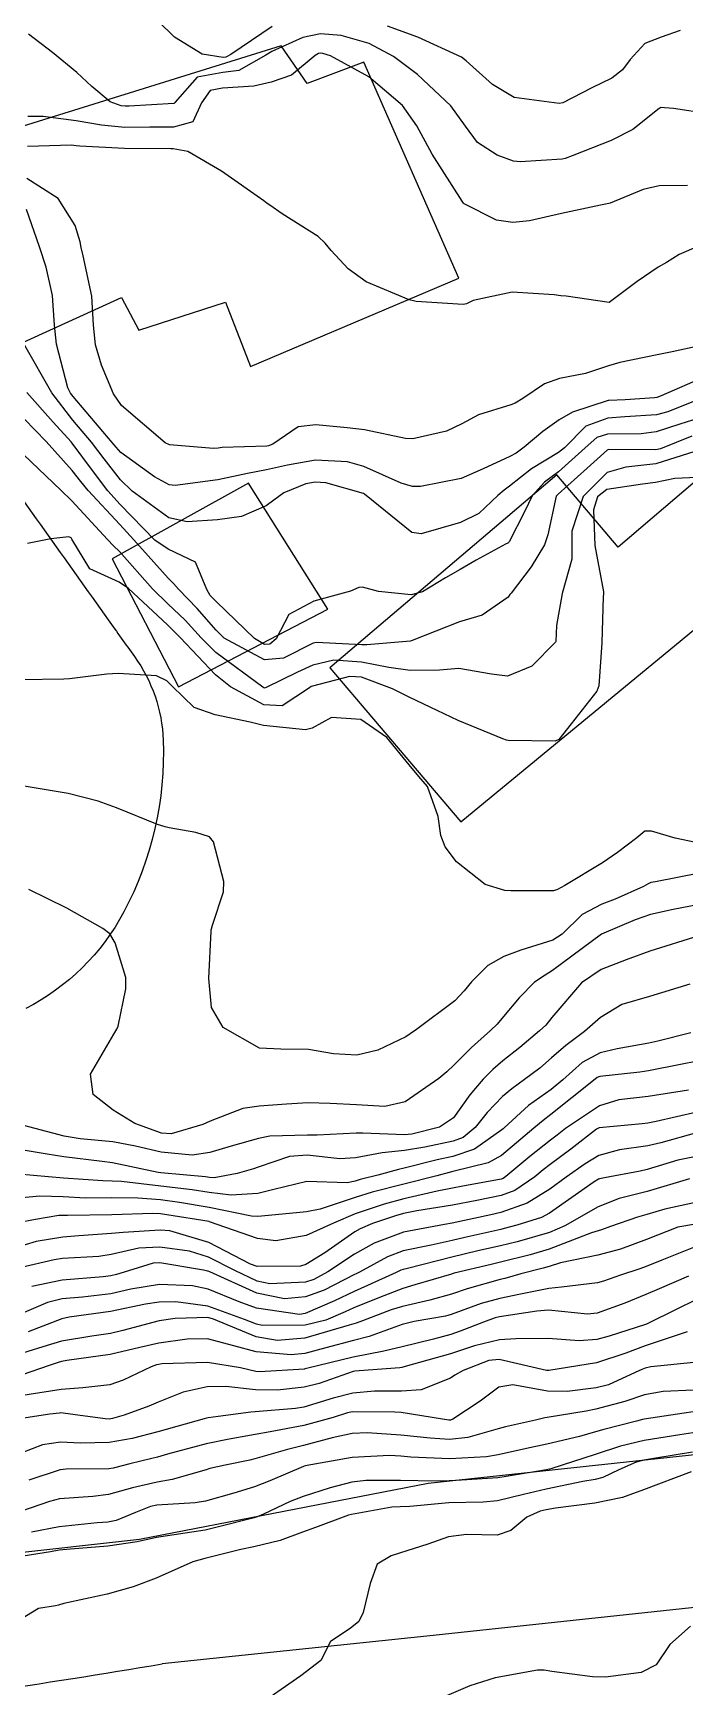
# Model space of a CAD drawing. Header units: metres. Extents: x 307586 to 320046, y 7427249 to 7434250.
# Drawn here: x 318546.2 to 318573, y 7430230.3 to 7430298.3 of the extents above; entities that cross this region are included whole.
import ezdxf

# ---------------------------------------------------------------- set-up
doc = ezdxf.new("R2010")
doc.units = ezdxf.units.M
doc.header["$MEASUREMENT"] = 0
for name, color, linetype in [('Curvas de Nivel 1m', 11, 'Continuous'), ('Curvas de Nivel 5m', 15, 'Continuous'), ('Edificações', 30, 'Continuous'), ('Vias Primárias', 230, 'Continuous')]:
    doc.layers.add(name, color=color, linetype=linetype)

msp = doc.modelspace()

# ---------------------------------------------------------------- linework, layer by layer
at = {"layer": 'Curvas de Nivel 1m', "flags": 128}
for points, elevation in [([(318556.065, 7430298.554), (318554.366, 7430297.405), (318554.164, 7430297.296), (318554.051, 7430297.28), (318553.195, 7430297.419), (318552.06, 7430298.114), (318550.701, 7430299.444)], 809), ([(318572.848, 7430298.399), (318572.062, 7430298.123), (318571.396, 7430297.86), (318570.794, 7430297.203), (318570.478, 7430296.774), (318570.041, 7430296.436), (318569.216, 7430296.041), (318568.026, 7430295.426), (318567.879, 7430295.388), (318566.029, 7430295.634), (318565.137, 7430296.172), (318564.051, 7430297.152), (318563.851, 7430297.292), (318562.061, 7430298.118), (318560.817, 7430298.57)], 809), ([(318574.021, 7430294.963), (318572.581, 7430295.184), (318572.023, 7430295.221), (318572.007, 7430295.206), (318571.991, 7430295.19), (318570.897, 7430294.318), (318570.01, 7430293.872), (318568.406, 7430293.234), (318568.117, 7430293.123), (318568.001, 7430293.099), (318566.268, 7430292.988), (318565.999, 7430293.014), (318565.324, 7430293.27), (318564.516, 7430293.79), (318564.015, 7430294.456), (318563.412, 7430295.296), (318562.042, 7430296.583), (318561.061, 7430297.32), (318560.058, 7430297.854), (318558.909, 7430298.195), (318558.062, 7430298.251), (318557.325, 7430298.103), (318556.054, 7430297.534), (318555.814, 7430297.384), (318554.7, 7430296.743), (318554.042, 7430296.662), (318552.98, 7430296.479), (318552.072, 7430295.43), (318552.053, 7430295.399), (318552.023, 7430295.39), (318550.192, 7430295.278), (318550.021, 7430295.277), (318549.863, 7430295.294), (318549.402, 7430295.459), (318548.654, 7430296.096), (318548.035, 7430296.671), (318547.042, 7430297.49), (318546.054, 7430298.237)], 808), ([(318573.149, 7430292.015), (318571.985, 7430292.009), (318571.329, 7430291.85), (318569.974, 7430291.292), (318569.912, 7430291.273), (318569.569, 7430291.216), (318567.969, 7430290.865), (318566.651, 7430290.568), (318565.965, 7430290.5), (318565.294, 7430290.598), (318563.973, 7430291.259), (318563.945, 7430291.29), (318563.889, 7430291.376), (318562.651, 7430293.304), (318562.015, 7430294.478), (318561.429, 7430295.316), (318560.04, 7430296.484), (318558.47, 7430297.354), (318558.15, 7430297.454), (318558.054, 7430297.462), (318557.97, 7430297.445), (318557.836, 7430297.362), (318556.859, 7430296.553), (318556.036, 7430296.264), (318555.318, 7430296.106), (318554.032, 7430296.026), (318553.517, 7430295.929), (318553.17, 7430295.419), (318552.806, 7430294.631), (318552.013, 7430294.417), (318551.039, 7430294.413), (318550.013, 7430294.409), (318549.046, 7430294.497), (318548.015, 7430294.675), (318546.65, 7430294.86), (318546.017, 7430294.861)], 807), ([(318573.607, 7430289.523), (318572.814, 7430289.181), (318572.29, 7430288.846), (318571.948, 7430288.661), (318571.074, 7430288.067), (318569.933, 7430287.21), (318568.161, 7430287.462), (318567.935, 7430287.483), (318567.661, 7430287.518), (318565.937, 7430287.63), (318564.343, 7430287.284), (318564.065, 7430287.154), (318563.93, 7430287.124), (318561.99, 7430287.252), (318561.932, 7430287.259), (318561.704, 7430287.312), (318559.94, 7430288.06), (318559.201, 7430288.596), (318558.503, 7430289.352), (318558.251, 7430289.651), (318557.958, 7430289.917), (318556.483, 7430290.859), (318555.971, 7430291.207), (318555.871, 7430291.281), (318555.732, 7430291.384), (318553.991, 7430292.604), (318552.604, 7430293.424), (318552.004, 7430293.527), (318551.907, 7430293.528), (318550.004, 7430293.544), (318548.161, 7430293.634), (318548.005, 7430293.652), (318547.814, 7430293.673), (318546.004, 7430293.63)], 806), ([(318573.893, 7430284.169), (318572.061, 7430283.365), (318571.884, 7430283.294), (318571.791, 7430283.283), (318570.589, 7430283.203), (318569.914, 7430283.178), (318569.882, 7430283.175), (318568.417, 7430282.69), (318567.87, 7430282.384), (318567.207, 7430281.903), (318566.432, 7430281.254), (318566.1, 7430281.008), (318565.849, 7430280.874), (318564.745, 7430280.37), (318563.84, 7430279.974), (318562.172, 7430279.64), (318561.836, 7430279.642), (318561.376, 7430279.777), (318559.844, 7430280.459), (318559.162, 7430280.656), (318557.846, 7430280.718), (318556.696, 7430280.52), (318555.842, 7430280.324), (318555.056, 7430280.173), (318553.838, 7430279.915), (318552.088, 7430279.679), (318551.836, 7430279.713), (318551.238, 7430280.037), (318549.849, 7430281.031), (318549.65, 7430281.252), (318549.489, 7430281.455), (318547.881, 7430283.339), (318547.777, 7430283.481), (318547.664, 7430283.703), (318547.205, 7430285.487), (318547.125, 7430286.273), (318547.043, 7430287.489), (318546.773, 7430288.659), (318546.504, 7430289.494), (318545.968, 7430291.03)], 804), ([(318573.468, 7430283.166), (318572.344, 7430282.715), (318571.874, 7430282.592), (318570.573, 7430282.503), (318569.872, 7430282.455), (318568.968, 7430282.121), (318568.086, 7430281.236), (318567.851, 7430281.037), (318566.733, 7430280.362), (318565.837, 7430279.654), (318565.612, 7430279.485), (318565.345, 7430279.265), (318564.564, 7430278.534), (318563.822, 7430278.153), (318562.198, 7430277.686), (318561.817, 7430277.752), (318559.868, 7430279.33), (318559.833, 7430279.349), (318558.271, 7430279.788), (318557.838, 7430279.824), (318557.449, 7430279.752), (318556.55, 7430279.373), (318556.135, 7430279.072), (318555.828, 7430278.838), (318554.81, 7430278.403), (318553.822, 7430278.269), (318552.58, 7430278.184), (318551.817, 7430278.355), (318550.311, 7430279.445), (318549.838, 7430279.919), (318549.16, 7430280.775), (318548.634, 7430281.468), (318547.866, 7430282.371), (318547.008, 7430283.489), (318545.902, 7430285.443)], 803), ([(318573.874, 7430282.532), (318572.837, 7430282.207), (318571.863, 7430281.889), (318571.246, 7430281.812), (318569.862, 7430281.791), (318569.428, 7430281.648), (318568.946, 7430281.224), (318567.843, 7430280.244), (318567.267, 7430279.817), (318566.765, 7430279.251), (318566.46, 7430278.621), (318565.814, 7430277.37), (318565.76, 7430277.314), (318565.663, 7430277.261), (318564.462, 7430276.614), (318563.797, 7430276.232), (318563.2, 7430275.88), (318562.252, 7430275.303), (318561.782, 7430275.184), (318560.45, 7430275.323), (318559.785, 7430275.5), (318559.63, 7430275.487), (318559.291, 7430275.337), (318557.779, 7430274.921), (318556.762, 7430274.381), (318556.229, 7430273.375), (318555.981, 7430273.156), (318555.759, 7430273.136), (318555.339, 7430273.384), (318553.778, 7430274.894), (318553.526, 7430275.15), (318553.38, 7430275.406), (318552.913, 7430276.527), (318551.799, 7430277.056), (318551.25, 7430277.436), (318549.825, 7430278.896), (318549.317, 7430279.458), (318548.678, 7430280.304), (318547.852, 7430281.42), (318547.804, 7430281.48), (318547.064, 7430282.289), (318545.981, 7430283.499)], 802), ([(318573.326, 7430281.703), (318572.04, 7430281.187), (318571.853, 7430281.151), (318569.902, 7430281.16), (318569.852, 7430281.137), (318569.023, 7430280.4), (318567.834, 7430279.325), (318567.785, 7430279.289), (318567.754, 7430279.241), (318567.407, 7430277.654), (318567.264, 7430277.245), (318566.72, 7430276.33), (318565.896, 7430275.259), (318565.848, 7430275.194), (318565.781, 7430275.089), (318564.7, 7430274.344), (318563.771, 7430274.068), (318561.833, 7430273.309), (318561.784, 7430273.288), (318561.762, 7430273.282), (318559.961, 7430273.127), (318559.76, 7430273.129), (318557.893, 7430273.226), (318557.76, 7430273.196), (318556.54, 7430272.583), (318555.75, 7430272.516), (318554.1, 7430273.397), (318553.766, 7430273.724), (318552.983, 7430274.62), (318552.224, 7430275.423), (318552.009, 7430275.649), (318551.787, 7430275.875), (318550.385, 7430277.444), (318549.812, 7430278.073), (318548.499, 7430279.47), (318548.201, 7430279.839), (318547.841, 7430280.292), (318546.772, 7430281.491), (318545.867, 7430282.423)], 801), ([(318573.841, 7430280.018), (318572.625, 7430279.962), (318571.839, 7430279.8), (318571.304, 7430279.73), (318569.836, 7430279.518), (318569.453, 7430279.216), (318569.282, 7430278.673), (318569.343, 7430277.217), (318569.694, 7430275.301), (318569.698, 7430275.211), (318569.688, 7430275.117), (318569.624, 7430273.212), (318569.507, 7430271.443), (318569.419, 7430271.215), (318568.367, 7430269.878), (318567.854, 7430269.238), (318567.712, 7430269.169), (318565.774, 7430269.198), (318565.712, 7430269.21), (318565.562, 7430269.262), (318563.72, 7430270.01), (318562.86, 7430270.428), (318561.729, 7430270.965), (318561.023, 7430271.317), (318559.74, 7430271.799), (318559.25, 7430271.828), (318557.734, 7430271.433), (318557.681, 7430271.413), (318557.602, 7430271.361), (318556.485, 7430270.612), (318555.726, 7430270.663), (318554.359, 7430271.394), (318553.74, 7430271.896), (318552.284, 7430273.422), (318552.033, 7430273.693), (318551.768, 7430273.947), (318550.166, 7430275.446), (318549.785, 7430275.704), (318548.578, 7430276.255), (318547.833, 7430277.48), (318547.804, 7430277.522), (318547.709, 7430277.576), (318546.963, 7430277.488), (318546.003, 7430277.295)], 799), ([(318573.497, 7430264.998), (318572.647, 7430265.175), (318571.667, 7430265.458), (318571.393, 7430265.467), (318571.063, 7430265.196), (318570.278, 7430264.582), (318569.652, 7430264.158), (318568.106, 7430263.233), (318567.811, 7430263.067), (318567.639, 7430263.004), (318565.892, 7430263.005), (318565.639, 7430263.026), (318564.833, 7430263.268), (318563.652, 7430264.206), (318563.187, 7430264.815), (318563.003, 7430265.29), (318562.897, 7430266.07), (318562.454, 7430267.299), (318562.099, 7430267.706), (318561.702, 7430268.195), (318560.787, 7430269.319), (318559.72, 7430270.053), (318558.506, 7430270.134), (318557.716, 7430269.705), (318557.442, 7430269.636), (318555.717, 7430269.806), (318555.163, 7430269.941), (318553.721, 7430270.243), (318552.863, 7430270.551), (318551.957, 7430271.427), (318551.736, 7430271.653), (318551.316, 7430271.857), (318549.74, 7430271.948), (318549.272, 7430271.925), (318547.737, 7430271.731), (318547.506, 7430271.713), (318545.736, 7430271.691)], 798), ([(318573.649, 7430263.737), (318571.832, 7430263.374), (318571.645, 7430263.349), (318571.533, 7430263.302), (318571.337, 7430263.193), (318570.174, 7430262.665), (318569.632, 7430262.46), (318568.816, 7430262.031), (318568.002, 7430261.234), (318567.61, 7430260.977), (318566.291, 7430260.569), (318565.603, 7430260.305), (318564.934, 7430259.932), (318564.262, 7430259.273), (318563.968, 7430258.897), (318563.585, 7430258.49), (318562.003, 7430257.304), (318561.752, 7430257.126), (318561.568, 7430257.007), (318560.42, 7430256.461), (318559.557, 7430256.252), (318558.599, 7430256.303), (318557.56, 7430256.49), (318556.421, 7430256.504), (318555.555, 7430256.544), (318554.055, 7430257.395), (318553.575, 7430258.217), (318553.462, 7430259.402), (318553.564, 7430261.352), (318553.566, 7430261.401), (318553.572, 7430261.442), (318553.616, 7430261.602), (318554.066, 7430262.966), (318554.083, 7430263.396), (318553.659, 7430265.022), (318553.49, 7430265.231), (318552.926, 7430265.411), (318551.841, 7430265.604), (318551.665, 7430265.641), (318551.357, 7430265.742), (318549.673, 7430266.424), (318548.909, 7430266.696), (318547.678, 7430267.019), (318545.865, 7430267.314)], 797), ([(318573.632, 7430262.448), (318572.564, 7430262.241), (318571.626, 7430262.032), (318571, 7430261.819), (318569.613, 7430261.223), (318567.598, 7430259.731), (318567.295, 7430259.544), (318566.86, 7430259.247), (318566.23, 7430258.61), (318565.579, 7430257.841), (318565.317, 7430257.521), (318565.048, 7430257.265), (318564.269, 7430256.566), (318563.551, 7430255.85), (318563.26, 7430255.571), (318562.92, 7430255.289), (318561.533, 7430254.332), (318560.703, 7430254.146), (318559.532, 7430254.208), (318558.45, 7430254.264), (318557.532, 7430254.287), (318556.663, 7430254.238), (318555.531, 7430254.159), (318554.86, 7430254.056), (318553.524, 7430253.536), (318553.219, 7430253.405), (318551.921, 7430253.02), (318551.517, 7430253.04), (318550.42, 7430253.441), (318549.528, 7430253.984), (318548.705, 7430254.633), (318548.605, 7430255.464), (318549.559, 7430257.108), (318549.687, 7430257.323), (318549.731, 7430257.448), (318550.054, 7430258.977), (318550.047, 7430259.445), (318549.607, 7430260.872), (318549.396, 7430261.238), (318549.106, 7430261.458), (318547.625, 7430262.303), (318546.068, 7430263.064)], 796), ([(318573.25, 7430259.165), (318571.588, 7430258.663), (318570.456, 7430258.33), (318569.579, 7430257.799), (318568.911, 7430257.22), (318568.153, 7430256.643), (318567.556, 7430256.145), (318567.076, 7430255.718), (318566.454, 7430255.251), (318565.925, 7430254.87), (318565.536, 7430254.547), (318564.908, 7430253.888), (318564.423, 7430253.271), (318563.931, 7430252.861), (318563.514, 7430252.718), (318562.342, 7430252.466), (318561.508, 7430252.332), (318560.591, 7430252.235), (318559.503, 7430252.032), (318558.852, 7430251.991), (318557.504, 7430252.131), (318556.784, 7430252.087), (318555.497, 7430251.644), (318555.301, 7430251.576), (318554.627, 7430251.389), (318553.687, 7430251.202), (318553.491, 7430251.213), (318553.329, 7430251.24), (318551.493, 7430251.416), (318551.383, 7430251.431), (318549.498, 7430251.818), (318549.078, 7430251.878), (318547.502, 7430252.063), (318546.811, 7430252.179), (318545.506, 7430252.393)], 794), ([(318573.288, 7430257.164), (318571.929, 7430256.823), (318571.566, 7430256.741), (318570.258, 7430256.507), (318569.56, 7430256.346), (318568.821, 7430255.954), (318568.022, 7430255.233), (318567.539, 7430254.842), (318566.608, 7430254.174), (318565.612, 7430253.259), (318565.567, 7430253.215), (318565.522, 7430253.179), (318564.397, 7430252.383), (318563.505, 7430252.087), (318562.851, 7430251.942), (318561.497, 7430251.601), (318561.262, 7430251.547), (318560.417, 7430251.321), (318559.685, 7430251.134), (318559.49, 7430251.073), (318559.16, 7430251.006), (318557.49, 7430251.058), (318556.132, 7430250.728), (318555.485, 7430250.565), (318554.385, 7430250.49), (318553.485, 7430250.6), (318552.787, 7430250.712), (318551.487, 7430250.869), (318549.88, 7430251.055), (318549.489, 7430251.071), (318549.11, 7430251.076), (318547.49, 7430251.196), (318545.635, 7430251.355)], 793), ([(318573.555, 7430255.998), (318572.863, 7430255.861), (318571.549, 7430255.607), (318571.187, 7430255.555), (318569.545, 7430255.379), (318569.429, 7430255.328), (318569.285, 7430255.214), (318567.529, 7430253.809), (318567.21, 7430253.559), (318566.836, 7430253.247), (318566.119, 7430252.649), (318565.506, 7430252.126), (318564.949, 7430251.818), (318563.496, 7430251.459), (318563.35, 7430251.428), (318562.847, 7430251.29), (318561.489, 7430250.945), (318560.186, 7430250.622), (318559.484, 7430250.4), (318558.051, 7430249.923), (318557.477, 7430249.81), (318557.077, 7430249.764), (318555.475, 7430249.609), (318555.225, 7430249.633), (318553.479, 7430249.984), (318552.257, 7430250.194), (318551.482, 7430250.295), (318550.548, 7430250.373), (318549.482, 7430250.379), (318548.39, 7430250.374), (318547.482, 7430250.425), (318546.52, 7430250.452), (318545.482, 7430250.359)], 792), ([(318573.186, 7430254.812), (318571.536, 7430254.544), (318570.32, 7430254.417), (318569.533, 7430254.17), (318568.136, 7430253.231), (318567.793, 7430252.962), (318567.516, 7430252.75), (318566.67, 7430252.084), (318565.685, 7430251.258), (318565.57, 7430251.181), (318565.492, 7430251.151), (318563.907, 7430250.858), (318563.488, 7430250.781), (318562.859, 7430250.662), (318561.483, 7430250.341), (318560.672, 7430250.127), (318559.477, 7430249.73), (318558.597, 7430249.343), (318557.468, 7430248.84), (318556.227, 7430248.611), (318555.466, 7430248.705), (318553.498, 7430249.4), (318553.473, 7430249.405), (318551.736, 7430249.687), (318551.476, 7430249.722), (318551.169, 7430249.74), (318549.475, 7430249.687), (318547.649, 7430249.652), (318547.475, 7430249.657), (318547.301, 7430249.656), (318546.339, 7430249.491), (318545.617, 7430249.352)], 791), ([(318573.521, 7430253.062), (318572.053, 7430252.643), (318571.513, 7430252.518), (318570.349, 7430252.363), (318569.507, 7430252.127), (318568.936, 7430251.784), (318568.166, 7430251.23), (318567.488, 7430250.739), (318566.563, 7430250.168), (318565.478, 7430249.782), (318565.056, 7430249.685), (318563.474, 7430249.341), (318563.163, 7430249.285), (318561.469, 7430248.965), (318560.264, 7430248.523), (318559.46, 7430248.069), (318558.36, 7430247.346), (318557.783, 7430247.02), (318557.446, 7430246.916), (318555.968, 7430246.852), (318555.447, 7430246.954), (318554.532, 7430247.389), (318553.451, 7430247.946), (318552.674, 7430248.192), (318551.457, 7430248.356), (318550.588, 7430248.306), (318549.452, 7430248.047), (318548.937, 7430247.972), (318547.449, 7430247.883), (318547.102, 7430247.829), (318545.695, 7430247.497)], 789), ([(318573.507, 7430252.084), (318572.747, 7430251.929), (318571.498, 7430251.551), (318571.21, 7430251.48), (318569.736, 7430251.208), (318569.533, 7430251.169), (318569.492, 7430251.151), (318569.318, 7430251.039), (318567.478, 7430249.75), (318567.144, 7430249.576), (318566.129, 7430249.253), (318565.613, 7430249.117), (318565.471, 7430249.087), (318563.989, 7430248.754), (318563.466, 7430248.63), (318562.613, 7430248.441), (318561.462, 7430248.197), (318560.818, 7430247.957), (318559.655, 7430247.328), (318559.518, 7430247.263), (318559.451, 7430247.229), (318558.203, 7430246.587), (318557.437, 7430246.306), (318556.575, 7430246.23), (318555.439, 7430246.465), (318553.504, 7430247.338), (318553.443, 7430247.365), (318553.413, 7430247.37), (318553.242, 7430247.403), (318551.447, 7430247.708), (318551.18, 7430247.7), (318550.338, 7430247.441), (318549.666, 7430247.223), (318549.44, 7430247.172), (318549.121, 7430247.136), (318547.438, 7430246.996), (318546.19, 7430246.738)], 788), ([(318573.226, 7430251.164), (318571.487, 7430250.644), (318570.336, 7430250.35), (318569.481, 7430250.011), (318568.105, 7430249.231), (318567.47, 7430248.957), (318566.142, 7430248.578), (318565.464, 7430248.411), (318564.533, 7430248.198), (318563.459, 7430247.937), (318561.63, 7430247.483), (318561.454, 7430247.441), (318561.36, 7430247.404), (318561.173, 7430247.313), (318559.994, 7430246.775), (318559.441, 7430246.528), (318558.631, 7430246.146), (318557.427, 7430245.623), (318557.2, 7430245.588), (318555.43, 7430245.846), (318554.711, 7430246.106), (318553.435, 7430246.622), (318552.789, 7430246.762), (318551.437, 7430246.822), (318550.255, 7430246.621), (318549.433, 7430246.441), (318548.265, 7430246.301), (318547.43, 7430246.223), (318546.837, 7430246.077), (318545.493, 7430245.499)], 787), ([(318573.483, 7430250.193), (318572.221, 7430249.92), (318571.478, 7430249.694), (318571.09, 7430249.581), (318569.981, 7430249.205), (318569.613, 7430249.067), (318569.471, 7430249.03), (318569.198, 7430248.942), (318567.463, 7430248.277), (318566.677, 7430248.032), (318565.458, 7430247.737), (318565.076, 7430247.645), (318563.556, 7430247.279), (318563.476, 7430247.256), (318563.452, 7430247.25), (318561.943, 7430246.805), (318561.443, 7430246.649), (318560.478, 7430246.279), (318559.431, 7430245.859), (318559.066, 7430245.698), (318558.281, 7430245.347), (318557.421, 7430245.142), (318555.664, 7430245.134), (318555.421, 7430245.18), (318554.93, 7430245.385), (318553.428, 7430245.93), (318552.111, 7430246.101), (318551.43, 7430246.096), (318550.856, 7430246.009), (318549.425, 7430245.702), (318547.723, 7430245.476), (318547.422, 7430245.41), (318546.037, 7430244.874)], 786), ([(318573.465, 7430248.365), (318572.1, 7430247.821), (318571.457, 7430247.561), (318571.186, 7430247.462), (318570.393, 7430247.201), (318569.699, 7430246.957), (318569.448, 7430246.885), (318567.973, 7430246.704), (318567.444, 7430246.648), (318566.276, 7430246.416), (318565.438, 7430246.237), (318564.67, 7430246.032), (318563.427, 7430245.579), (318563.194, 7430245.516), (318561.906, 7430245.303), (318561.422, 7430245.172), (318560.06, 7430244.68), (318559.415, 7430244.517), (318558.278, 7430244.213), (318557.409, 7430243.978), (318556.854, 7430243.92), (318555.41, 7430244.045), (318554.5, 7430244.301), (318553.415, 7430244.577), (318552.578, 7430244.576), (318551.413, 7430244.405), (318550.627, 7430244.222), (318549.408, 7430243.937), (318547.62, 7430243.692), (318547.405, 7430243.653), (318547.268, 7430243.617), (318546.897, 7430243.485), (318545.788, 7430243.106)], 784), ([(318573.196, 7430247.164), (318571.988, 7430246.639), (318571.441, 7430246.404), (318570.578, 7430246.057), (318569.429, 7430245.634), (318569.044, 7430245.601), (318567.431, 7430245.756), (318566.95, 7430245.725), (318565.426, 7430245.491), (318565.242, 7430245.446), (318564.764, 7430245.267), (318563.801, 7430244.894), (318563.418, 7430244.764), (318562.7, 7430244.575), (318561.412, 7430244.25), (318560.658, 7430244.07), (318559.408, 7430243.827), (318557.477, 7430243.359), (318557.419, 7430243.343), (318557.403, 7430243.338), (318555.547, 7430243.233), (318555.401, 7430243.244), (318554.773, 7430243.386), (318553.405, 7430243.61), (318551.529, 7430243.553), (318551.404, 7430243.532), (318551.32, 7430243.515), (318551.099, 7430243.433), (318549.949, 7430242.89), (318549.392, 7430242.697), (318548.29, 7430242.566), (318547.388, 7430242.506), (318546.516, 7430242.359), (318545.383, 7430242.179)], 783), ([(318573.438, 7430246.156), (318572.771, 7430245.832), (318571.465, 7430245.189), (318571.423, 7430245.174), (318569.923, 7430244.7), (318569.416, 7430244.551), (318568.692, 7430244.497), (318567.416, 7430244.597), (318566.088, 7430244.582), (318565.416, 7430244.539), (318564.387, 7430244.297), (318563.41, 7430243.969), (318561.536, 7430243.44), (318561.404, 7430243.404), (318561.324, 7430243.39), (318560.384, 7430243.32), (318559.472, 7430243.259), (318559.402, 7430243.241), (318557.997, 7430242.748), (318557.391, 7430242.593), (318556.294, 7430242.466), (318555.389, 7430242.482), (318554.163, 7430242.621), (318553.391, 7430242.616), (318552.415, 7430242.387), (318551.381, 7430241.981), (318551.001, 7430241.811), (318549.982, 7430241.444), (318549.509, 7430241.311), (318549.371, 7430241.286), (318549.208, 7430241.289), (318547.868, 7430241.473), (318547.374, 7430241.535), (318547.324, 7430241.53), (318546.925, 7430241.484), (318545.586, 7430241.283)], 782), ([(318573.133, 7430244.877), (318571.414, 7430244.295), (318570.616, 7430243.992), (318569.407, 7430243.593), (318567.443, 7430243.279), (318567.403, 7430243.28), (318567.358, 7430243.286), (318565.408, 7430243.739), (318564.975, 7430243.696), (318563.919, 7430243.275), (318563.587, 7430243.091), (318563.398, 7430242.962), (318562.203, 7430242.486), (318561.39, 7430242.428), (318560.278, 7430242.433), (318559.388, 7430242.349), (318558.579, 7430242.148), (318557.379, 7430241.779), (318557.027, 7430241.715), (318555.376, 7430241.581), (318555.188, 7430241.569), (318553.846, 7430241.395), (318553.434, 7430241.338), (318553.372, 7430241.326), (318553.27, 7430241.299), (318551.366, 7430240.763), (318550.317, 7430240.487), (318549.362, 7430240.321), (318548.193, 7430240.299), (318547.361, 7430240.331), (318546.623, 7430240.224), (318545.355, 7430239.729)], 781), ([(318573.393, 7430242.477), (318572.15, 7430242.42), (318571.389, 7430242.284), (318570.58, 7430242.003), (318569.38, 7430241.688), (318568.98, 7430241.615), (318567.375, 7430241.349), (318567.283, 7430241.333), (318566.897, 7430241.245), (318565.667, 7430240.96), (318565.369, 7430240.879), (318564.111, 7430240.527), (318563.365, 7430240.446), (318562.57, 7430240.497), (318561.366, 7430240.627), (318559.974, 7430240.717), (318559.366, 7430240.687), (318558.531, 7430240.509), (318557.361, 7430240.194), (318556.7, 7430240.026), (318555.356, 7430239.645), (318555.147, 7430239.591), (318554.135, 7430239.392), (318553.502, 7430239.248), (318553.35, 7430239.202), (318551.962, 7430238.802), (318551.342, 7430238.686), (318550.324, 7430238.454), (318549.334, 7430238.183), (318548.696, 7430238.097), (318547.331, 7430237.997), (318546.916, 7430237.897), (318545.757, 7430237.496)], 779), ([(318573.379, 7430241.584), (318573.012, 7430241.532), (318571.374, 7430241.273), (318571.305, 7430241.26), (318571.06, 7430241.193), (318569.715, 7430240.861), (318569.368, 7430240.757), (318568.71, 7430240.564), (318567.363, 7430240.251), (318566.533, 7430240.076), (318565.358, 7430239.817), (318564.888, 7430239.734), (318563.357, 7430239.654), (318561.772, 7430239.719), (318561.357, 7430239.755), (318560.889, 7430239.783), (318559.357, 7430239.705), (318557.43, 7430239.359), (318557.353, 7430239.333), (318555.981, 7430238.739), (318555.344, 7430238.494), (318554.491, 7430238.239), (318553.331, 7430237.906), (318552.903, 7430237.832), (318551.328, 7430237.736), (318551.072, 7430237.687), (318550.455, 7430237.439), (318549.655, 7430237.111), (318549.319, 7430237.043), (318548.875, 7430237.013), (318547.317, 7430236.857), (318546.175, 7430236.63)], 778), ([(318573.368, 7430240.714), (318572.834, 7430240.634), (318571.365, 7430240.406), (318570.397, 7430240.166), (318569.359, 7430239.82), (318567.529, 7430239.237), (318567.353, 7430239.2), (318565.69, 7430238.916), (318565.349, 7430238.868), (318563.858, 7430238.765), (318563.348, 7430238.746), (318562.783, 7430238.724), (318561.347, 7430238.756), (318559.916, 7430238.756), (318559.346, 7430238.687), (318558.455, 7430238.454), (318557.34, 7430238.1), (318556.813, 7430237.891), (318555.71, 7430237.376), (318555.45, 7430237.26), (318555.33, 7430237.217), (318553.867, 7430236.845), (318553.316, 7430236.713), (318552.492, 7430236.59), (318551.313, 7430236.415), (318550.514, 7430236.235), (318549.309, 7430236.055), (318547.772, 7430235.938), (318547.307, 7430235.886), (318546.961, 7430235.828), (318545.303, 7430235.556)], 777), ([(318573.36, 7430239.918), (318571.851, 7430239.676), (318571.357, 7430239.596), (318571.039, 7430239.51), (318570.331, 7430239.2), (318569.675, 7430238.881), (318569.349, 7430238.799), (318568.847, 7430238.716), (318567.344, 7430238.396), (318566.408, 7430238.183), (318565.34, 7430237.924), (318564.742, 7430237.863), (318563.338, 7430237.836), (318561.727, 7430237.694), (318561.337, 7430237.678), (318560.991, 7430237.659), (318559.333, 7430237.365), (318559.213, 7430237.332), (318557.854, 7430236.823), (318557.322, 7430236.628), (318556.393, 7430236.293), (318555.313, 7430236.033), (318554.776, 7430235.918), (318553.304, 7430235.551), (318552.812, 7430235.407), (318551.296, 7430234.734), (318550.355, 7430234.377), (318549.289, 7430234.087), (318547.502, 7430233.694), (318547.284, 7430233.628), (318547.163, 7430233.603), (318546.457, 7430233.488), (318545.727, 7430233.045)], 776), ([(318573.277, 7430232.764), (318572.426, 7430232.012), (318571.862, 7430231.181), (318571.25, 7430230.855), (318569.777, 7430230.675), (318569.248, 7430230.679), (318567.572, 7430230.904), (318567.25, 7430230.957), (318566.978, 7430230.962), (318565.247, 7430230.644), (318564.198, 7430230.315), (318563.239, 7430229.905)], 774)]:
    msp.add_lwpolyline(points, dxfattribs=dict(at, elevation=elevation))
at = {"layer": 'Curvas de Nivel 5m', "flags": 128}
for points, elevation in [([(318573.658, 7430285.421), (318572.522, 7430285.184), (318571.902, 7430285.053), (318570.368, 7430284.735), (318569.897, 7430284.598), (318568.954, 7430284.285), (318567.891, 7430284.076), (318567.273, 7430283.862), (318566.375, 7430283.255), (318566.065, 7430283.073), (318565.879, 7430283), (318564.553, 7430282.593), (318563.867, 7430282.219), (318563.241, 7430281.911), (318561.857, 7430281.596), (318561.553, 7430281.617), (318559.863, 7430281.972), (318559.153, 7430282.051), (318557.865, 7430282.169), (318557.144, 7430282.087), (318556.096, 7430281.378), (318555.922, 7430281.309), (318555.852, 7430281.298), (318554.012, 7430281.238), (318553.851, 7430281.219), (318553.651, 7430281.203), (318551.852, 7430281.359), (318551.675, 7430281.432), (318549.876, 7430282.977), (318549.539, 7430283.455), (318549.058, 7430284.626), (318548.801, 7430285.467), (318548.722, 7430286.279), (318548.649, 7430287.469), (318548.293, 7430289.13), (318548.219, 7430289.476), (318548.177, 7430289.699), (318547.962, 7430290.368), (318547.273, 7430291.487), (318545.985, 7430292.301)], 805), ([(318573.718, 7430281.162), (318571.847, 7430280.578), (318570.612, 7430280.436), (318569.843, 7430280.211), (318568.858, 7430279.225), (318568.388, 7430277.801), (318568.397, 7430277.231), (318568.392, 7430276.644), (318567.994, 7430275.237), (318567.77, 7430273.916), (318567.735, 7430273.269), (318567.728, 7430273.24), (318566.746, 7430272.252), (318565.742, 7430271.84), (318565.085, 7430271.924), (318563.746, 7430272.158), (318562.957, 7430272.079), (318561.744, 7430272.066), (318560.871, 7430272.194), (318559.749, 7430272.415), (318558.608, 7430272.49), (318557.747, 7430272.287), (318557.108, 7430272.001), (318555.828, 7430271.379), (318555.761, 7430271.351), (318555.733, 7430271.352), (318555.684, 7430271.38), (318553.754, 7430272.809), (318553.154, 7430273.409), (318552.499, 7430274.148), (318551.777, 7430274.816), (318551.147, 7430275.436), (318549.798, 7430276.96), (318549.552, 7430277.205), (318549.303, 7430277.457), (318547.826, 7430279.043), (318547.377, 7430279.485), (318545.847, 7430280.95)], 800), ([(318573.613, 7430261.16), (318571.606, 7430260.527), (318570.633, 7430260.17), (318569.599, 7430259.78), (318568.791, 7430259.222), (318567.578, 7430257.793), (318567.327, 7430257.491), (318567.07, 7430257.245), (318566.25, 7430256.566), (318565.554, 7430256.013), (318565.151, 7430255.662), (318564.754, 7430255.268), (318564.193, 7430254.617), (318563.527, 7430253.679), (318562.946, 7430253.289), (318561.818, 7430253.006), (318561.518, 7430252.975), (318559.8, 7430253.046), (318559.519, 7430253.043), (318557.915, 7430252.956), (318557.517, 7430252.963), (318555.978, 7430252.913), (318555.515, 7430252.828), (318554.389, 7430252.512), (318553.506, 7430252.25), (318552.775, 7430252.14), (318551.505, 7430252.258), (318550.447, 7430252.502), (318549.511, 7430252.683), (318548.171, 7430252.812), (318547.514, 7430252.916), (318545.599, 7430253.422)], 795), ([(318573.53, 7430253.906), (318571.865, 7430253.524), (318571.526, 7430253.453), (318571.288, 7430253.429), (318569.523, 7430253.264), (318569.412, 7430253.212), (318568.357, 7430252.38), (318567.501, 7430251.748), (318567.211, 7430251.529), (318566.872, 7430251.246), (318566.054, 7430250.687), (318565.485, 7430250.475), (318564.485, 7430250.268), (318563.481, 7430250.08), (318562.024, 7430249.847), (318561.477, 7430249.735), (318561.146, 7430249.644), (318560.196, 7430249.323), (318559.688, 7430249.111), (318559.469, 7430248.984), (318558.233, 7430248.121), (318557.456, 7430247.639), (318557.238, 7430247.579), (318555.455, 7430247.553), (318555.186, 7430247.652), (318553.46, 7430248.539), (318551.866, 7430249.025), (318551.467, 7430249.058), (318549.949, 7430248.962), (318549.465, 7430248.909), (318548.115, 7430248.818), (318547.462, 7430248.769), (318546.367, 7430248.583), (318545.455, 7430248.31)], 790), ([(318573.474, 7430249.294), (318572.756, 7430249.171), (318571.468, 7430248.674), (318570.39, 7430248.275), (318569.461, 7430248.019), (318567.934, 7430247.709), (318567.456, 7430247.563), (318567.211, 7430247.487), (318566.3, 7430247.252), (318565.641, 7430247.067), (318565.449, 7430247.019), (318564.083, 7430246.634), (318563.44, 7430246.423), (318562.554, 7430246.175), (318561.432, 7430245.918), (318560.97, 7430245.774), (318559.787, 7430245.326), (318559.52, 7430245.231), (318559.422, 7430245.207), (318559.238, 7430245.15), (318557.415, 7430244.617), (318556.272, 7430244.514), (318555.416, 7430244.663), (318553.664, 7430245.398), (318553.424, 7430245.46), (318552.088, 7430245.42), (318551.422, 7430245.319), (318549.934, 7430244.929), (318549.416, 7430244.807), (318548.653, 7430244.699), (318547.413, 7430244.481), (318546.642, 7430244.256), (318545.407, 7430243.864)], 785), ([(318573.407, 7430243.611), (318571.647, 7430243.428), (318571.405, 7430243.374), (318571.273, 7430243.323), (318570.995, 7430243.194), (318569.906, 7430242.695), (318569.393, 7430242.563), (318568.199, 7430242.42), (318567.391, 7430242.436), (318565.964, 7430242.685), (318565.393, 7430242.595), (318564.626, 7430242.026), (318563.496, 7430241.279), (318563.407, 7430241.245), (318563.373, 7430241.24), (318563.335, 7430241.243), (318563.078, 7430241.284), (318561.377, 7430241.551), (318561.119, 7430241.571), (318559.377, 7430241.579), (318559.166, 7430241.543), (318558.573, 7430241.342), (318557.37, 7430241.019), (318555.985, 7430240.756), (318555.366, 7430240.642), (318554.301, 7430240.453), (318553.362, 7430240.262), (318551.772, 7430239.839), (318551.356, 7430239.722), (318551.126, 7430239.662), (318550.218, 7430239.441), (318549.531, 7430239.268), (318549.35, 7430239.241), (318547.599, 7430239.226), (318547.349, 7430239.189), (318546.067, 7430238.767)], 780), ([(318573.299, 7430239.108), (318571.345, 7430238.372), (318570.484, 7430238.056), (318569.339, 7430237.821), (318567.721, 7430237.619), (318567.336, 7430237.554), (318567.088, 7430237.49), (318566.54, 7430237.248), (318565.882, 7430236.697), (318565.322, 7430236.506), (318564.057, 7430236.538), (318563.32, 7430236.44), (318562.472, 7430236.137), (318561.31, 7430235.764), (318560.965, 7430235.656), (318560.394, 7430235.319), (318560.094, 7430234.522), (318559.819, 7430233.325), (318559.641, 7430232.962), (318559.273, 7430232.67), (318558.472, 7430232.135), (318558.071, 7430231.348), (318557.247, 7430230.725), (318555.312, 7430229.379)], 775)]:
    msp.add_lwpolyline(points, dxfattribs=dict(at, elevation=elevation))
at = {"layer": 'Edificações'}
for points in [[(318559.836, 7430297.09), (318557.505, 7430296.221), (318556.438, 7430297.762), (318539.562, 7430292.509), (318543.04, 7430284.294), (318549.877, 7430287.414), (318550.588, 7430286.071), (318554.145, 7430287.217), (318555.173, 7430284.57), (318563.749, 7430288.204)], [(318578.924, 7430278.281), (318575.333, 7430281.429), (318570.293, 7430277.148), (318567.772, 7430280.116), (318558.437, 7430272.187), (318563.823, 7430265.847)], [(318549.487, 7430276.658), (318552.214, 7430271.406), (318558.366, 7430274.6), (318555.099, 7430279.779)]]:
    msp.add_lwpolyline(points, close=True, dxfattribs=at)
at = {"layer": 'Vias Primárias'}
for points, elevation in [([(318544.051, 7430281.539, -0.002501), (318549.328, 7430274.155, 0.002518), (318550.405, 7430272.649, -0.148229), (318551.589, 7430269.207, -0.131841), (318549.972, 7430262.147, -0.153741), (318545.935, 7430258.167, -0.026129)], 834.802), ([(318544.051, 7430281.539, -0.002501), (318549.328, 7430274.155, 0.002518), (318550.405, 7430272.649, -0.148229), (318551.589, 7430269.207, -0.131841), (318549.972, 7430262.147, -0.153741), (318545.935, 7430258.167, -0.026129)], 834.802), ([(318536.776, 7430229.103, 0.013792), (318551.55, 7430231.218)], 790.959), ([(318536.776, 7430229.103, 0.013792), (318551.55, 7430231.218)], 790.959)]:
    msp.add_lwpolyline(points, format="xyb", dxfattribs=dict(at, elevation=elevation))
msp.add_lwpolyline([(318705.61, 7430231.555), (318698.017, 7430234.749), (318688.928, 7430238.469), (318682.77, 7430241.174), (318671.649, 7430245.845), (318660.123, 7430247.349), (318647.746, 7430247.569), (318632.1, 7430246.93), (318611.178, 7430244.331), (318590.698, 7430241.702), (318575.361, 7430240.02), (318562.492, 7430238.633), (318550.611, 7430236.324), (318539.53, 7430235.099, 0.00818), (318527.486, 7430233.567, -0.000948), (318501.271, 7430229.847, -0.013362)], format="xyb", dxfattribs=at)
msp.add_lwpolyline([(318705.61, 7430231.555), (318698.017, 7430234.749), (318688.928, 7430238.469), (318682.77, 7430241.174), (318671.649, 7430245.845), (318660.123, 7430247.349), (318647.746, 7430247.569), (318632.1, 7430246.93), (318611.178, 7430244.331), (318590.698, 7430241.702), (318575.361, 7430240.02), (318562.492, 7430238.633), (318550.611, 7430236.324), (318539.53, 7430235.099, 0.00818), (318527.486, 7430233.567, -0.000948), (318501.271, 7430229.847, -0.013362)], format="xyb", dxfattribs=at)
msp.add_lwpolyline([(318712.222, 7430221.462), (318703.048, 7430225.86), (318695.816, 7430228.904), (318686.883, 7430232.475), (318680.341, 7430235.379), (318670.662, 7430238.168), (318660.558, 7430239.86), (318648.929, 7430240.026), (318633.076, 7430239.437), (318610.967, 7430238.045), (318591.054, 7430235.716), (318575.623, 7430233.771), (318562.686, 7430232.376), (318551.55, 7430231.218)], dxfattribs=at)
msp.add_lwpolyline([(318712.222, 7430221.462), (318703.048, 7430225.86), (318695.816, 7430228.904), (318686.883, 7430232.475), (318680.341, 7430235.379), (318670.662, 7430238.168), (318660.558, 7430239.86), (318648.929, 7430240.026), (318633.076, 7430239.437), (318610.967, 7430238.045), (318591.054, 7430235.716), (318575.623, 7430233.771), (318562.686, 7430232.376), (318551.55, 7430231.218)], dxfattribs=at)

doc.saveas('drawing.dxf')
